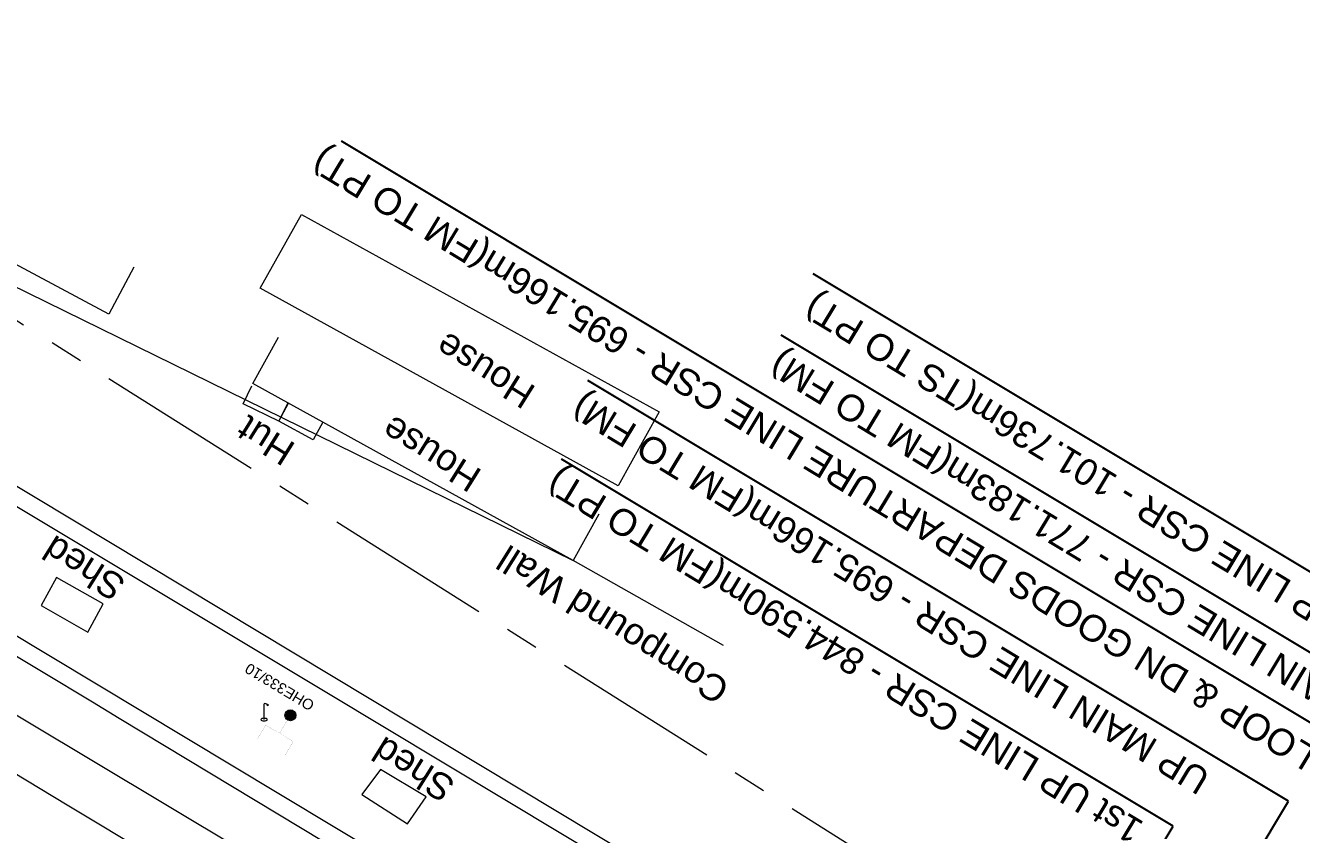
# Model space of a CAD drawing. Header units: metres. Extents: x -1651858 to 619161, y 795717 to 3398838.
# Drawn here: x 617034.6 to 617155, y 3398060.9 to 3398136.9 of the extents above; entities that cross this region are included whole.
import ezdxf
from ezdxf.enums import TextEntityAlignment as Align

# ---------------------------------------------------------------- set-up
doc = ezdxf.new("R2010")
doc.units = ezdxf.units.M
doc.header["$MEASUREMENT"] = 0
doc.linetypes.add('CENTER', pattern=[50.800000000000004, 31.75, -6.350000000000001, 6.350000000000001, -6.350000000000001])
for name, color, linetype, lineweight in [('Compound Wall', 251, 'Continuous', 0), ('Existing IR Track', 143, 'Continuous', 0), ('Existing Railway Boundary', 7, 'CENTER', 0), ('Hut', 251, 'Continuous', 0), ('Lamp_Post', 7, 'Continuous', 0), ('OHE MAST', 8, 'Continuous', 0), ('OHE MAST TEXT', 8, 'Continuous', 0), ('Platform', 7, 'Continuous', 0), ('Residential Building Pucca', 251, 'Continuous', 0), ('Shed', 251, 'Continuous', 0), ('SRJ CH. in Station', 7, 'Continuous', 0), ('Text', 251, 'Continuous', 0)]:
    doc.layers.add(name, color=color, linetype=linetype, lineweight=lineweight)
doc.styles.get("Standard").update_dxf_attribs({"font": 'arial.ttf'})
doc.styles.add('Text', font='arial.ttf', dxfattribs={"height": 2})
doc.dimstyles.new('ISO-25', dxfattribs={"dimtxt": 2.5, "dimasz": 2.5, "dimexe": 1.25, "dimexo": 0.625, "dimtad": 1, "dimtxsty": 'Standard', "dimcen": 2.5, "dimadec": 0, "dimazin": 0, "dimtfac": 1, "dimtmove": 0, "dimatfit": 3, "dimfxl": 1, "dimarcsym": 0})

# ---------------------------------------------------------------- blocks, each defined once
blk = doc.blocks.new('LP')
at = {"flags": 128}
for points in [[(0, 0), (1.455191522836685e-11, 1.501124259113567)], [(0.2519161513773724, 1.350193068938097), (0.4359010657208273, 1.34978976417915)]]:
    blk.add_lwpolyline(points, dxfattribs=at)
for centre, radius, start, end in [((0.06613470305455849, 0.9860374755808152), 0.5193151196662238, 57.6424909295516, 97.31647703476513), ((0.3438663828128483, 1.330728320666822), 0.0939878794666767, 11.70118011145276, 168.0476294616489)]:
    blk.add_arc(centre, radius, start, end)
blk.add_ellipse((0.3454842579521937, 1.356661789875943), major_axis=(0.001657004864181768, 0.04378418379872288), ratio=0.461056283615357, start_param=1.740219812287553, end_param=4.575835678503748)
at = {"extrusion": (0, 0, -1)}
blk.add_ellipse((0.0002139964781235904, 0.005010010994737968), major_axis=(0.3078346772228203, 0.0003373946318270346), ratio=0.4004951161847081, dxfattribs=at)
blk = doc.blocks.new('OHE MAST')
h = blk.add_hatch(color=256)
edge = h.paths.add_edge_path()
edge.add_arc((0, 0), 0.5143920608792591, 0, 360)
at = {"const_width": 0.01, "flags": 128}
for points in [[(1.500000000116415, 3.5), (1.500000000116415, 2), (-1.499999999883585, 2), (-1.499999999883585, 3.5)], [(1.164153218269348e-10, 2), (0, 0)]]:
    blk.add_lwpolyline(points, dxfattribs=at)
blk.add_circle((0, 0), 0.5143920608792591)

msp = doc.modelspace()

# ---------------------------------------------------------------- linework, layer by layer
at = {"layer": 'Compound Wall', "flags": 128}
for points in [[(617015.8906928855, 3398120.911579345), (617086.2711716839, 3398086.392712248)], [(617100.4615719571, 3398078.386215018), (617086.2711716839, 3398086.392712248)]]:
    msp.add_lwpolyline(points, dxfattribs=at)
at = {"layer": 'Existing IR Track', "flags": 128}
for points in [[(616811.4559134399, 3398210.748991376), (616840.0792803353, 3398195.160542811), (616842.85549051, 3398193.787070589), (616846.3597990549, 3398192.089131033), (616857.5530775809, 3398186.664785233), (616889.0609839323, 3398172.231359294), (616913.4227580876, 3398160.83990679), (616955.9397781541, 3398139.605417984), (616983.3375548661, 3398123.6892442), (617007.148567524, 3398109.406371024), (617091.738877825, 3398058.524564958), (617119.7064408654, 3398041.710309967), (617149.7637745698, 3398023.722759576), (617180.7889648585, 3398005.127147079), (617213.9625885973, 3397985.201549404), (617264.1356213388, 3397955.150303978)], [(617228.0051181617, 3397960.519441438), (617217.6271376057, 3397966.753469155), (617201.4628607774, 3397976.45901561), (617185.2114691413, 3397986.216851904), (617168.7322534414, 3397996.098079283), (617152.2677983003, 3398005.970456053), (617135.7816964805, 3398015.907989962), (617119.4013871234, 3398025.781799463), (617101.890861284, 3398036.304776216), (617084.4675362417, 3398046.775244734), (617062.6634682353, 3398059.897585029), (617043.4050393843, 3398071.487882988), (617040.8761781215, 3398073.031997765), (617021.5973236687, 3398084.612423272)], [(617019.1583430298, 3398080.553056099), (617034.9303904973, 3398071.084655435), (617040.9780999527, 3398067.4623234), (617054.9530340261, 3398059.091906719), (617060.2618511226, 3398055.902589074), (617085.7262341052, 3398040.604301522), (617099.4916904343, 3398032.309494455), (617113.3018786423, 3398023.987729383), (617133.3849189766, 3398011.923791683), (617143.529592429, 3398005.829800783), (617166.3294412256, 3397992.097199483), (617175.767557171, 3397986.41251723), (617199.0389718802, 3397972.424263442), (617207.5082626996, 3397967.33344023), (617225.575271504, 3397956.478688122), (617236.1153614224, 3397950.14618903)], [(617233.9233489748, 3397945.793411816), (617223.0939131732, 3397952.319961955), (617222.1113917489, 3397952.903921069), (617215.3225197466, 3397956.945008533), (617198.4605138807, 3397967.06457847), (617190.5663801816, 3397971.777923613), (617175.2156971133, 3397981.13696655), (617163.8512475044, 3397987.973703516), (617140.787069733, 3398001.848911313), (617130.9055825279, 3398007.797266912), (617114.0416697224, 3398017.948829925), (617096.9930478178, 3398028.158378035), (617085.0897226545, 3398035.28671435), (617057.7664019526, 3398051.746920012), (617054.5850293618, 3398053.663397451), (617038.4958602372, 3398063.330485698), (617026.8882438497, 3398070.304884424)]]:
    msp.add_lwpolyline(points, dxfattribs=at)
at = {"layer": 'Existing Railway Boundary', "ltscale": 0.5, "flags": 128}
msp.add_lwpolyline([(615837.9763898292, 3398803.715094475), (615849.5142, 3398796.835), (615894.7969000001, 3398769.958), (615937.4983, 3398743.942), (615981.9902, 3398717.098000001), (616068.5113, 3398669.173), (616067.1408000002, 3398666.777), (616155.2607, 3398617.970000001), (616241.8019000001, 3398557.182), (616565.2008, 3398392.086), (616565.2008, 3398392.086), (616804.6072000001, 3398248.331000001), (616912.456, 3398182.568), (616957.6006, 3398155.162), (616991.8302000001, 3398135.404), (617436.1711, 3397855.952)], dxfattribs=at)
at = {"layer": 'Hut', "flags": 128}
for points in [[(617059.3143317471, 3398101.291575688), (617058.4732341073, 3398099.560701726), (617055.0989488262, 3398101.200395576), (617055.9202294191, 3398102.890488528)], [(617062.6436183114, 3398099.451501481), (617061.7276407421, 3398097.778691794), (617058.4732341073, 3398099.560701726), (617059.396222605, 3398101.246315165)]]:
    msp.add_lwpolyline(points, dxfattribs=at)
at = {"layer": 'Platform', "flags": 128}
msp.add_lwpolyline([(617481.293198667, 3397821.236034376), (617474.2863321765, 3397825.950192675), (617429.2108314149, 3397853.826411073), (617309.5388128385, 3397925.873339695), (617262.3557746881, 3397954.165602959), (617062.9924579854, 3398073.923233195), (616972.9479591666, 3398127.884629261), (616965.7113637269, 3398132.165299825), (616962.7102935747, 3398126.848584528), (616961.7327834568, 3398125.138864526), (616960.5429194155, 3398123.188733082), (616967.8657240039, 3398118.853373493), (617058.4814160168, 3398064.432060102), (617304.1321040364, 3397916.850128338), (617423.830297993, 3397844.907641431), (617469.203284157, 3397817.675928941), (617476.3655225262, 3397813.302074572), (617481.293198667, 3397821.236034376)], close=True, dxfattribs=at)
at = {"layer": 'Residential Building Pucca', "flags": 128}
for points in [[(617044.7812618688, 3398114.068159702), (617042.4289959051, 3398109.65769053), (617025.8707471094, 3398118.488815643), (617028.2230130732, 3398122.899284815)], [(617088.6891023149, 3398090.767527096), (617086.2711716839, 3398086.392712248), (617056.0182277818, 3398103.113310096), (617058.4361584117, 3398107.488124944)]]:
    msp.add_lwpolyline(points, dxfattribs=at)
at = {"layer": 'Residential Building Pucca'}
msp.add_3dface([(617090.5044980864, 3398093.444664007), (617056.7260636282, 3398112.087372014), (617060.5993903619, 3398119.062051632), (617094.3794701067, 3398100.418433949)], dxfattribs=at)
at = {"layer": 'Shed', "flags": 128}
msp.add_lwpolyline([(617068.0696229517, 3398066.685187784), (617066.326101834, 3398064.338933999), (617070.6298353333, 3398061.570364165), (617072.3748091427, 3398064.105472491), (617068.0696229517, 3398066.685187784)], dxfattribs=at)
at = {"layer": 'Shed'}
msp.add_3dface([(617037.4636688703, 3398084.810941028), (617036.0229602144, 3398082.153681679), (617040.4299721126, 3398079.654108193), (617041.8706829036, 3398082.311371278)], dxfattribs=at)

# ---------------------------------------------------------------- block references
at = {"layer": 'Lamp_Post'}
msp.add_blockref('LP', (617057.0732954043, 3398071.392005761), dxfattribs=at)
at = {"layer": 'OHE MAST', "color": 2, "rotation": 149.0208306544455}
msp.add_blockref('OHE MAST', (617059.5625128763, 3398071.802886248), dxfattribs=at)

# ---------------------------------------------------------------- texts
at = {"layer": 'OHE MAST TEXT'}
msp.add_text('OHE333/10', height=1, rotation=149, dxfattribs=at).set_placement((617061.9346001795, 3398073.013881762))
at = {"layer": 'SRJ CH. in Station', "lineweight": 13}
for s, p in [('UP LOOP & DN GOODS DEPARTURE LINE CSR - 695.166m(FM TO PT)', (617111.442053592, 3398094.47566162)), ('DN LOOP LINE CSR - 101.736m(TS TO PT)', (617138.1795655135, 3398092.651430153)), ('DN MAIN LINE CSR - 771.183m(FM TO FM)', (617134.9985906647, 3398087.198840327)), ('UP MAIN LINE CSR - 695.166m(FM TO FM)', (617116.227227224, 3398083.236039164)), ('1st UP LINE CSR - 844.590m(FM TO PT)', (617111.9049156551, 3398077.349742746))]:
    msp.add_text(s, height=2.500000000000004, rotation=148.8421317356238, dxfattribs=at).set_placement(p, align=Align.MIDDLE_CENTER)
at = {"layer": 'Text', "style": 'Text'}
for s, p in [('House', (617077.939032516, 3398104.330539744)), ('Hut', (617057.228974466, 3398097.717119577)), ('House', (617072.8466612506, 3398096.457869122)), ('Shed', (617040.0711025781, 3398085.680510605)), ('Compound Wall', (617090.0255966741, 3398080.341509086)), ('Shed', (617071.1835296891, 3398066.683687147))]:
    msp.add_text(s, height=2.5, rotation=147.9413864569041, dxfattribs=at).set_placement(p, align=Align.MIDDLE_CENTER)

# ---------------------------------------------------------------- leaders
at = {"layer": 'SRJ CH. in Station', "lineweight": 13}
for points in [[(617132.556250977, 3398012.421579539), (617164.5854054833, 3398065.857152038), (617064.3797684074, 3398125.961640822)], [(617156.284000673, 3398019.814722369), (617185.0759722639, 3398067.791746377), (617108.9356727063, 3398113.463431664)], [(617141.8867814355, 3398012.227951501), (617174.4565590747, 3398066.538311414), (617105.9123591011, 3398107.653583453)], [(617123.0895505855, 3398012.502280611), (617153.8043398234, 3398063.707578554), (617087.6445552711, 3398103.390975063)], [(617113.7190935459, 3398012.56283341), (617142.9095421687, 3398061.334490598), (617085.1528046641, 3398095.977643247)]]:
    msp.add_leader(points, dimstyle='ISO-25', override={"dimtxt": 0.5, "dimgap": 0.25, "dimtad": 0}, dxfattribs=at)

doc.saveas('drawing.dxf')
